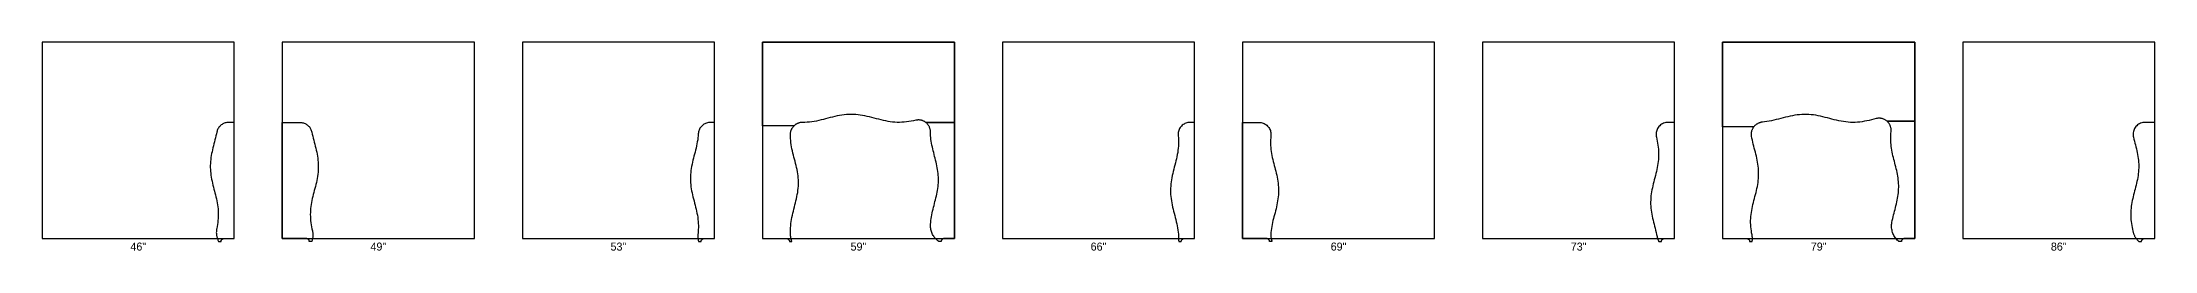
# Model space of a CAD drawing. Header units: inches. Extents: x 0 to 1008, y -3 to 49.
# Drawn here: x 480 to 1008, y -3 to 49 of the extents above; entities that cross this region are included whole.
import ezdxf
from ezdxf.enums import TextEntityAlignment as Align

# ---------------------------------------------------------------- set-up
doc = ezdxf.new("R2010")
doc.units = ezdxf.units.IN

msp = doc.modelspace()

# ---------------------------------------------------------------- linework, layer by layer
at = {"layer": 'PANTRY_OUTLINE', "color": 8}
for points in [[(480, 0), (528, 0), (528, 49), (480, 49), (480, 0)], [(540, 0), (588, 0), (588, 49), (540, 49), (540, 0)], [(600, 0), (648, 0), (648, 49), (600, 49), (600, 0)], [(660, 0), (708, 0), (708, 49), (660, 49), (660, 0)], [(720, 0), (768, 0), (768, 49), (720, 49), (720, 0)], [(780, 0), (828, 0), (828, 49), (780, 49), (780, 0)], [(840, 0), (888, 0), (888, 49), (840, 49), (840, 0)], [(900, 0), (948, 0), (948, 49), (900, 49), (900, 0)], [(960, 0), (1008, 0), (1008, 49), (960, 49), (960, 0)]]:
    msp.add_lwpolyline(points, dxfattribs=at)
at = {"layer": 'SHELF_BACK', "color": 3}
for points in [[(660, 49), (708, 49), (708, 28.96), (700.86, 28.96), (700.86, 28.96), (700.75, 29.05), (700.63, 29.13), (700.51, 29.2), (700.39, 29.27), (700.26, 29.33), (700.13, 29.39), (700, 29.44), (699.86, 29.48), (699.73, 29.52), (699.59, 29.55), (699.45, 29.58), (699.31, 29.59), (699.17, 29.61), (699.03, 29.61), (698.88, 29.61), (698.74, 29.6), (698.6, 29.58), (698.46, 29.56), (698.32, 29.53), (698.32, 29.53), (697.75, 29.41), (697.17, 29.29), (696.59, 29.19), (696.01, 29.11), (695.44, 29.05), (694.86, 29.02), (694.28, 29), (693.7, 29.01), (693.13, 29.04), (692.55, 29.09), (691.97, 29.16), (691.39, 29.25), (690.82, 29.36), (690.24, 29.49), (689.66, 29.62), (689.09, 29.77), (688.51, 29.91), (687.93, 30.07), (687.35, 30.21), (686.78, 30.36), (686.2, 30.5), (685.62, 30.62), (685.04, 30.73), (684.47, 30.83), (683.89, 30.9), (683.31, 30.96), (682.73, 30.99), (682.16, 31), (681.58, 30.99), (681, 30.95), (680.42, 30.9), (679.85, 30.82), (679.27, 30.72), (678.69, 30.61), (678.11, 30.49), (677.54, 30.35), (676.96, 30.2), (676.38, 30.05), (675.8, 29.9), (675.23, 29.75), (674.65, 29.61), (674.07, 29.48), (673.5, 29.35), (672.92, 29.25), (672.34, 29.16), (671.76, 29.08), (671.19, 29.03), (670.61, 29.01), (670.03, 29), (670.03, 29), (669.91, 29), (669.78, 28.99), (669.66, 28.98), (669.54, 28.96), (669.41, 28.94), (669.29, 28.92), (669.17, 28.88), (669.05, 28.85), (668.94, 28.81), (668.82, 28.76), (668.71, 28.71), (668.6, 28.65), (668.49, 28.59), (668.38, 28.53), (668.28, 28.46), (668.18, 28.39), (668.08, 28.31), (667.99, 28.23), (667.9, 28.14), (660, 28.14), (660, 49)], [(900, 49), (948, 49), (948, 29.3), (941.08, 29.3), (941.08, 29.3), (940.97, 29.4), (940.84, 29.49), (940.71, 29.57), (940.58, 29.65), (940.45, 29.72), (940.31, 29.79), (940.17, 29.84), (940.02, 29.89), (939.87, 29.94), (939.73, 29.97), (939.57, 30), (939.42, 30.02), (939.27, 30.03), (939.12, 30.03), (938.96, 30.03), (938.81, 30.02), (938.66, 30), (938.51, 29.97), (938.36, 29.94), (938.36, 29.94), (937.78, 29.78), (937.2, 29.64), (936.62, 29.5), (936.04, 29.38), (935.46, 29.27), (934.88, 29.17), (934.3, 29.1), (933.72, 29.04), (933.14, 29.01), (932.56, 29), (931.98, 29.01), (931.4, 29.05), (930.82, 29.11), (930.23, 29.19), (929.65, 29.28), (929.07, 29.4), (928.49, 29.53), (927.91, 29.66), (927.33, 29.81), (926.75, 29.96), (926.17, 30.11), (925.59, 30.26), (925.01, 30.41), (924.43, 30.54), (923.85, 30.66), (923.27, 30.77), (922.69, 30.86), (922.11, 30.92), (921.53, 30.97), (920.95, 31), (920.37, 31), (919.79, 30.98), (919.21, 30.93), (918.63, 30.87), (918.05, 30.78), (917.47, 30.68), (916.89, 30.56), (916.31, 30.43), (915.73, 30.29), (915.15, 30.14), (914.56, 29.99), (913.98, 29.84), (913.4, 29.69), (912.82, 29.55), (912.24, 29.42), (911.66, 29.3), (911.08, 29.2), (910.5, 29.12), (909.92, 29.06), (909.92, 29.06), (909.79, 29.04), (909.66, 29.02), (909.54, 29), (909.41, 28.97), (909.29, 28.93), (909.16, 28.89), (909.04, 28.84), (908.92, 28.79), (908.81, 28.73), (908.69, 28.67), (908.58, 28.6), (908.47, 28.53), (908.37, 28.46), (908.26, 28.37), (908.17, 28.29), (908.07, 28.2), (907.98, 28.11), (907.9, 28.01), (907.81, 27.91), (900, 27.91), (900, 49)]]:
    msp.add_lwpolyline(points, close=True, dxfattribs=at)
at = {"layer": 'SHELF_LEFT', "color": 5}
for points in [[(540, 0), (540, 29), (544.43, 29), (544.43, 29), (544.65, 28.99), (544.86, 28.97), (545.08, 28.93), (545.28, 28.88), (545.49, 28.81), (545.69, 28.72), (545.88, 28.63), (546.07, 28.51), (546.24, 28.39), (546.41, 28.25), (546.57, 28.1), (546.72, 27.95), (546.85, 27.78), (546.97, 27.6), (547.08, 27.41), (547.17, 27.22), (547.25, 27.01), (547.32, 26.81), (547.37, 26.6), (547.37, 26.6), (547.48, 26.1), (547.6, 25.59), (547.72, 25.09), (547.85, 24.59), (547.98, 24.08), (548.11, 23.58), (548.24, 23.08), (548.36, 22.57), (548.48, 22.07), (548.59, 21.57), (548.69, 21.07), (548.78, 20.56), (548.86, 20.06), (548.92, 19.56), (548.96, 19.05), (548.99, 18.55), (549, 18.05), (548.99, 17.55), (548.97, 17.04), (548.93, 16.54), (548.87, 16.04), (548.8, 15.53), (548.71, 15.03), (548.61, 14.53), (548.51, 14.03), (548.39, 13.52), (548.26, 13.02), (548.13, 12.52), (548, 12.01), (547.87, 11.51), (547.74, 11.01), (547.62, 10.5), (547.5, 10), (547.39, 9.5), (547.29, 9), (547.21, 8.49), (547.13, 7.99), (547.07, 7.49), (547.03, 6.98), (547.01, 6.48), (547, 5.98), (547.01, 5.48), (547.04, 4.97), (547.08, 4.47), (547.14, 3.97), (547.21, 3.46), (547.3, 2.96), (547.4, 2.46), (547.51, 1.96), (547.51, 1.96), (547.54, 1.81), (547.57, 1.67), (547.59, 1.53), (547.61, 1.39), (547.62, 1.24), (547.63, 1.1), (547.63, 0.95), (547.64, 0.81), (547.63, 0.67), (547.63, 0.52), (547.61, 0.38), (547.6, 0.23), (547.58, 0.09), (547.55, -0.05), (547.53, -0.19), (547.5, -0.33), (547.46, -0.47), (547.42, -0.61), (547.38, -0.75), (546.75, -0.75), (546.75, -0.75), (546.75, -0.67), (546.73, -0.58), (546.71, -0.5), (546.68, -0.42), (546.64, -0.35), (546.59, -0.28), (546.53, -0.22), (546.47, -0.16), (546.4, -0.11), (546.33, -0.07), (546.25, -0.04), (546.17, -0.02), (546.08, 0), (546, 0), (540, 0)], [(660, 0), (666, 0), (666, 0), (666.08, 0), (666.17, -0.02), (666.25, -0.04), (666.33, -0.07), (666.4, -0.11), (666.47, -0.16), (666.53, -0.22), (666.59, -0.28), (666.64, -0.35), (666.68, -0.42), (666.71, -0.5), (666.73, -0.58), (666.75, -0.67), (666.75, -0.75), (667.38, -0.75), (667.38, -0.75), (667.35, -0.68), (667.32, -0.61), (667.3, -0.54), (667.28, -0.47), (667.25, -0.4), (667.23, -0.32), (667.21, -0.25), (667.19, -0.18), (667.17, -0.11), (667.16, -0.03), (667.14, 0.04), (667.13, 0.11), (667.11, 0.19), (667.1, 0.26), (667.09, 0.34), (667.08, 0.41), (667.07, 0.48), (667.06, 0.56), (667.05, 0.63), (667.05, 0.63), (667.02, 1.15), (667, 1.67), (667, 2.19), (667.02, 2.71), (667.06, 3.22), (667.11, 3.74), (667.18, 4.26), (667.27, 4.78), (667.37, 5.3), (667.48, 5.82), (667.6, 6.33), (667.73, 6.85), (667.86, 7.37), (668, 7.89), (668.13, 8.41), (668.26, 8.92), (668.39, 9.44), (668.51, 9.96), (668.62, 10.48), (668.72, 11), (668.81, 11.52), (668.88, 12.03), (668.94, 12.55), (668.98, 13.07), (669, 13.59), (669, 14.11), (668.98, 14.63), (668.95, 15.14), (668.9, 15.66), (668.83, 16.18), (668.74, 16.7), (668.65, 17.22), (668.54, 17.73), (668.42, 18.25), (668.29, 18.77), (668.16, 19.29), (668.02, 19.81), (667.89, 20.33), (667.76, 20.84), (667.63, 21.36), (667.5, 21.88), (667.39, 22.4), (667.29, 22.92), (667.2, 23.44), (667.13, 23.95), (667.07, 24.47), (667.03, 24.99), (667.01, 25.51), (667, 26.03), (667, 26.03), (667, 26.15), (667.01, 26.27), (667.03, 26.4), (667.05, 26.52), (667.07, 26.64), (667.1, 26.76), (667.13, 26.88), (667.17, 27), (667.22, 27.12), (667.26, 27.23), (667.32, 27.34), (667.38, 27.45), (667.44, 27.56), (667.5, 27.66), (667.57, 27.77), (667.65, 27.87), (667.73, 27.96), (667.81, 28.05), (667.9, 28.14), (660, 28.14), (660, 0)], [(780, 0), (780, 29), (784.11, 29), (784.11, 29), (784.38, 28.99), (784.64, 28.95), (784.9, 28.89), (785.15, 28.81), (785.4, 28.71), (785.63, 28.59), (785.85, 28.44), (786.06, 28.28), (786.26, 28.1), (786.43, 27.9), (786.59, 27.69), (786.73, 27.46), (786.85, 27.22), (786.95, 26.98), (787.02, 26.72), (787.08, 26.46), (787.11, 26.2), (787.11, 25.93), (787.09, 25.67), (787.09, 25.67), (787.05, 25.18), (787.02, 24.68), (787, 24.19), (787, 23.7), (787.02, 23.21), (787.06, 22.71), (787.11, 22.22), (787.17, 21.73), (787.25, 21.23), (787.34, 20.74), (787.44, 20.25), (787.56, 19.76), (787.68, 19.26), (787.8, 18.77), (787.93, 18.28), (788.06, 17.78), (788.18, 17.29), (788.31, 16.8), (788.43, 16.31), (788.54, 15.81), (788.65, 15.32), (788.74, 14.83), (788.82, 14.33), (788.89, 13.84), (788.94, 13.35), (788.97, 12.86), (789, 12.36), (789, 11.87), (788.99, 11.38), (788.96, 10.88), (788.91, 10.39), (788.85, 9.9), (788.78, 9.41), (788.69, 8.91), (788.59, 8.42), (788.48, 7.93), (788.37, 7.44), (788.24, 6.94), (788.12, 6.45), (787.99, 5.96), (787.86, 5.46), (787.73, 4.97), (787.61, 4.48), (787.5, 3.99), (787.39, 3.49), (787.29, 3), (787.21, 2.51), (787.14, 2.01), (787.08, 1.52), (787.08, 1.52), (787.07, 1.4), (787.06, 1.28), (787.05, 1.16), (787.05, 1.04), (787.05, 0.91), (787.06, 0.79), (787.06, 0.67), (787.07, 0.55), (787.09, 0.43), (787.1, 0.31), (787.12, 0.19), (787.14, 0.07), (787.17, -0.05), (787.2, -0.17), (787.23, -0.29), (787.26, -0.4), (787.29, -0.52), (787.33, -0.64), (787.38, -0.75), (786.75, -0.75), (786.75, -0.75), (786.75, -0.67), (786.73, -0.58), (786.71, -0.5), (786.68, -0.42), (786.64, -0.35), (786.59, -0.28), (786.53, -0.22), (786.47, -0.16), (786.4, -0.11), (786.33, -0.07), (786.25, -0.04), (786.17, -0.02), (786.08, 0), (786, 0), (780, 0)], [(900, 0), (906, 0), (906, 0), (906.08, 0), (906.17, -0.02), (906.25, -0.04), (906.33, -0.07), (906.4, -0.11), (906.47, -0.16), (906.53, -0.22), (906.59, -0.28), (906.64, -0.35), (906.68, -0.42), (906.71, -0.5), (906.73, -0.58), (906.75, -0.67), (906.75, -0.75), (907.38, -0.75), (907.38, -0.75), (907.39, -0.66), (907.4, -0.57), (907.41, -0.48), (907.42, -0.39), (907.42, -0.3), (907.43, -0.21), (907.43, -0.12), (907.43, -0.03), (907.43, 0.06), (907.43, 0.15), (907.43, 0.24), (907.42, 0.33), (907.41, 0.42), (907.4, 0.51), (907.39, 0.6), (907.38, 0.69), (907.37, 0.78), (907.35, 0.87), (907.34, 0.96), (907.34, 0.96), (907.25, 1.46), (907.17, 1.97), (907.1, 2.47), (907.05, 2.97), (907.02, 3.47), (907, 3.98), (907, 4.48), (907.02, 4.98), (907.06, 5.48), (907.11, 5.99), (907.17, 6.49), (907.26, 6.99), (907.35, 7.49), (907.45, 8), (907.57, 8.5), (907.69, 9), (907.82, 9.5), (907.95, 10.01), (908.08, 10.51), (908.21, 11.01), (908.34, 11.51), (908.46, 12.01), (908.57, 12.52), (908.67, 13.02), (908.76, 13.52), (908.84, 14.02), (908.91, 14.53), (908.95, 15.03), (908.98, 15.53), (909, 16.03), (909, 16.54), (908.98, 17.04), (908.94, 17.54), (908.89, 18.04), (908.82, 18.55), (908.73, 19.05), (908.64, 19.55), (908.53, 20.05), (908.42, 20.56), (908.29, 21.06), (908.17, 21.56), (908.04, 22.06), (907.9, 22.57), (907.77, 23.07), (907.65, 23.57), (907.53, 24.07), (907.42, 24.57), (907.32, 25.08), (907.23, 25.58), (907.23, 25.58), (907.21, 25.71), (907.19, 25.84), (907.19, 25.97), (907.19, 26.1), (907.19, 26.23), (907.2, 26.36), (907.21, 26.49), (907.24, 26.61), (907.26, 26.74), (907.29, 26.87), (907.33, 26.99), (907.37, 27.12), (907.42, 27.24), (907.47, 27.35), (907.53, 27.47), (907.6, 27.58), (907.66, 27.7), (907.74, 27.8), (907.81, 27.91), (900, 27.91), (900, 0)]]:
    msp.add_lwpolyline(points, close=True, dxfattribs=at)
at = {"layer": 'SHELF_RIGHT', "color": 1}
for points in [[(528, 0), (528, 29), (526.57, 29), (526.57, 29), (526.35, 28.99), (526.14, 28.97), (525.92, 28.93), (525.72, 28.88), (525.51, 28.81), (525.31, 28.72), (525.12, 28.63), (524.93, 28.51), (524.76, 28.39), (524.59, 28.25), (524.43, 28.1), (524.28, 27.95), (524.15, 27.78), (524.03, 27.6), (523.92, 27.41), (523.83, 27.22), (523.75, 27.01), (523.68, 26.81), (523.63, 26.6), (523.63, 26.6), (523.52, 26.11), (523.41, 25.62), (523.29, 25.13), (523.17, 24.63), (523.04, 24.14), (522.91, 23.65), (522.78, 23.16), (522.66, 22.67), (522.54, 22.18), (522.43, 21.69), (522.33, 21.2), (522.24, 20.71), (522.16, 20.21), (522.1, 19.72), (522.05, 19.23), (522.02, 18.74), (522, 18.25), (522, 17.76), (522.02, 17.27), (522.05, 16.78), (522.1, 16.29), (522.16, 15.8), (522.24, 15.3), (522.33, 14.81), (522.43, 14.32), (522.54, 13.83), (522.66, 13.34), (522.78, 12.85), (522.91, 12.36), (523.03, 11.87), (523.16, 11.38), (523.29, 10.88), (523.41, 10.39), (523.52, 9.9), (523.63, 9.41), (523.72, 8.92), (523.8, 8.43), (523.87, 7.94), (523.93, 7.45), (523.97, 6.96), (523.99, 6.47), (524, 5.97), (523.99, 5.48), (523.97, 4.99), (523.92, 4.5), (523.87, 4.01), (523.8, 3.52), (523.71, 3.03), (523.62, 2.54), (523.62, 2.54), (523.58, 2.36), (523.56, 2.19), (523.54, 2.01), (523.52, 1.83), (523.52, 1.65), (523.51, 1.48), (523.52, 1.3), (523.53, 1.12), (523.55, 0.94), (523.57, 0.77), (523.6, 0.59), (523.64, 0.42), (523.68, 0.25), (523.73, 0.07), (523.78, -0.1), (523.85, -0.26), (523.91, -0.43), (523.98, -0.59), (524.06, -0.75), (524.69, -0.75), (524.69, -0.75), (524.69, -0.67), (524.71, -0.58), (524.73, -0.5), (524.76, -0.42), (524.8, -0.35), (524.85, -0.28), (524.91, -0.22), (524.97, -0.16), (525.04, -0.11), (525.11, -0.07), (525.19, -0.04), (525.27, -0.02), (525.35, 0), (525.44, 0), (528, 0)], [(648, 0), (648, 29), (646.97, 29), (646.97, 29), (646.73, 28.99), (646.5, 28.96), (646.26, 28.91), (646.03, 28.85), (645.81, 28.76), (645.59, 28.66), (645.38, 28.55), (645.19, 28.41), (645, 28.26), (644.83, 28.1), (644.67, 27.92), (644.52, 27.73), (644.39, 27.53), (644.28, 27.32), (644.18, 27.1), (644.1, 26.87), (644.04, 26.64), (644, 26.41), (643.98, 26.17), (643.98, 26.17), (643.94, 25.66), (643.89, 25.15), (643.82, 24.64), (643.73, 24.13), (643.63, 23.62), (643.53, 23.12), (643.41, 22.61), (643.28, 22.1), (643.15, 21.59), (643.02, 21.08), (642.89, 20.57), (642.76, 20.06), (642.63, 19.55), (642.51, 19.04), (642.4, 18.54), (642.3, 18.03), (642.21, 17.52), (642.14, 17.01), (642.08, 16.5), (642.03, 15.99), (642.01, 15.48), (642, 14.97), (642.01, 14.46), (642.04, 13.96), (642.08, 13.45), (642.14, 12.94), (642.22, 12.43), (642.31, 11.92), (642.41, 11.41), (642.52, 10.9), (642.64, 10.39), (642.77, 9.89), (642.9, 9.38), (643.03, 8.87), (643.17, 8.36), (643.3, 7.85), (643.42, 7.34), (643.54, 6.83), (643.64, 6.32), (643.74, 5.81), (643.82, 5.31), (643.89, 4.8), (643.94, 4.29), (643.98, 3.78), (644, 3.27), (644, 2.76), (643.98, 2.25), (643.95, 1.74), (643.9, 1.23), (643.9, 1.23), (643.88, 1.13), (643.87, 1.02), (643.87, 0.92), (643.86, 0.81), (643.86, 0.71), (643.86, 0.6), (643.86, 0.5), (643.87, 0.39), (643.87, 0.29), (643.88, 0.18), (643.89, 0.08), (643.91, -0.03), (643.92, -0.13), (643.94, -0.24), (643.96, -0.34), (643.98, -0.44), (644.01, -0.55), (644.03, -0.65), (644.06, -0.75), (644.69, -0.75), (644.69, -0.75), (644.69, -0.67), (644.71, -0.58), (644.73, -0.5), (644.76, -0.42), (644.8, -0.35), (644.85, -0.28), (644.91, -0.22), (644.97, -0.16), (645.04, -0.11), (645.11, -0.07), (645.19, -0.04), (645.27, -0.02), (645.35, 0), (645.44, 0), (648, 0)], [(708, 0), (705.44, 0), (705.44, 0), (705.35, 0), (705.27, -0.02), (705.19, -0.04), (705.11, -0.07), (705.04, -0.11), (704.97, -0.16), (704.91, -0.22), (704.85, -0.28), (704.8, -0.35), (704.76, -0.42), (704.73, -0.5), (704.71, -0.58), (704.69, -0.67), (704.69, -0.75), (704.06, -0.75), (704.06, -0.75), (703.86, -0.59), (703.66, -0.42), (703.47, -0.24), (703.29, -0.05), (703.12, 0.15), (702.96, 0.36), (702.81, 0.58), (702.68, 0.8), (702.55, 1.03), (702.44, 1.27), (702.34, 1.51), (702.25, 1.76), (702.18, 2.01), (702.12, 2.27), (702.07, 2.53), (702.04, 2.79), (702.02, 3.05), (702.02, 3.31), (702.02, 3.57), (702.02, 3.57), (702.06, 4.04), (702.11, 4.52), (702.17, 4.99), (702.25, 5.46), (702.33, 5.93), (702.43, 6.4), (702.53, 6.87), (702.65, 7.34), (702.76, 7.81), (702.89, 8.28), (703.01, 8.75), (703.13, 9.22), (703.25, 9.69), (703.37, 10.16), (703.48, 10.63), (703.58, 11.1), (703.68, 11.57), (703.76, 12.04), (703.84, 12.51), (703.9, 12.98), (703.95, 13.45), (703.98, 13.93), (704, 14.4), (704, 14.87), (703.99, 15.34), (703.96, 15.81), (703.92, 16.28), (703.86, 16.75), (703.79, 17.22), (703.71, 17.69), (703.62, 18.16), (703.52, 18.63), (703.41, 19.1), (703.3, 19.57), (703.18, 20.04), (703.05, 20.51), (702.93, 20.98), (702.81, 21.45), (702.69, 21.92), (702.58, 22.39), (702.47, 22.86), (702.37, 23.34), (702.28, 23.81), (702.2, 24.28), (702.13, 24.75), (702.08, 25.22), (702.04, 25.69), (702.01, 26.16), (702, 26.63), (702, 26.63), (702, 26.77), (701.99, 26.91), (701.97, 27.05), (701.94, 27.19), (701.91, 27.33), (701.88, 27.47), (701.83, 27.6), (701.78, 27.73), (701.73, 27.86), (701.66, 27.99), (701.6, 28.11), (701.52, 28.23), (701.44, 28.35), (701.36, 28.46), (701.27, 28.57), (701.17, 28.68), (701.07, 28.78), (700.97, 28.87), (700.86, 28.96), (708, 28.96), (708, 0)], [(768, 0), (768, 29), (766.89, 29), (766.89, 29), (766.62, 28.99), (766.36, 28.95), (766.1, 28.89), (765.85, 28.81), (765.6, 28.71), (765.37, 28.59), (765.15, 28.44), (764.94, 28.28), (764.74, 28.1), (764.57, 27.9), (764.41, 27.69), (764.27, 27.46), (764.15, 27.22), (764.05, 26.98), (763.98, 26.72), (763.92, 26.46), (763.89, 26.2), (763.89, 25.93), (763.91, 25.67), (763.91, 25.67), (763.96, 25.15), (763.99, 24.62), (764, 24.1), (763.99, 23.58), (763.97, 23.05), (763.93, 22.53), (763.87, 22.01), (763.79, 21.48), (763.7, 20.96), (763.6, 20.44), (763.48, 19.91), (763.36, 19.39), (763.22, 18.87), (763.09, 18.34), (762.95, 17.82), (762.82, 17.3), (762.68, 16.77), (762.56, 16.25), (762.44, 15.73), (762.33, 15.2), (762.24, 14.68), (762.16, 14.16), (762.09, 13.63), (762.04, 13.11), (762.01, 12.59), (762, 12.06), (762.01, 11.54), (762.03, 11.02), (762.08, 10.49), (762.14, 9.97), (762.22, 9.45), (762.31, 8.92), (762.41, 8.4), (762.53, 7.88), (762.65, 7.35), (762.78, 6.83), (762.92, 6.31), (763.06, 5.78), (763.19, 5.26), (763.32, 4.74), (763.45, 4.21), (763.57, 3.69), (763.68, 3.17), (763.77, 2.64), (763.85, 2.12), (763.91, 1.6), (763.96, 1.08), (763.99, 0.55), (764, 0.03), (764, 0.03), (764, -0.01), (764, -0.05), (764, -0.09), (764, -0.14), (764, -0.18), (764.01, -0.22), (764.01, -0.26), (764.01, -0.3), (764.01, -0.34), (764.02, -0.38), (764.02, -0.42), (764.03, -0.46), (764.03, -0.51), (764.03, -0.55), (764.04, -0.59), (764.04, -0.63), (764.05, -0.67), (764.06, -0.71), (764.06, -0.75), (764.69, -0.75), (764.69, -0.75), (764.69, -0.67), (764.71, -0.58), (764.73, -0.5), (764.76, -0.42), (764.8, -0.35), (764.85, -0.28), (764.91, -0.22), (764.97, -0.16), (765.04, -0.11), (765.11, -0.07), (765.19, -0.04), (765.27, -0.02), (765.35, 0), (765.44, 0), (768, 0)], [(888, 0), (888, 29), (886.35, 29), (886.35, 29), (886.06, 28.99), (885.78, 28.95), (885.51, 28.88), (885.24, 28.79), (884.98, 28.67), (884.73, 28.53), (884.5, 28.36), (884.28, 28.18), (884.09, 27.97), (883.91, 27.75), (883.75, 27.51), (883.62, 27.26), (883.52, 26.99), (883.44, 26.72), (883.38, 26.44), (883.35, 26.16), (883.35, 25.87), (883.38, 25.59), (883.43, 25.31), (883.43, 25.31), (883.54, 24.8), (883.65, 24.3), (883.74, 23.79), (883.83, 23.29), (883.89, 22.78), (883.94, 22.28), (883.98, 21.77), (884, 21.27), (884, 20.76), (883.98, 20.25), (883.95, 19.75), (883.9, 19.24), (883.83, 18.74), (883.75, 18.23), (883.65, 17.73), (883.55, 17.22), (883.43, 16.72), (883.31, 16.21), (883.18, 15.71), (883.05, 15.2), (882.92, 14.69), (882.79, 14.19), (882.66, 13.68), (882.54, 13.18), (882.43, 12.67), (882.32, 12.17), (882.23, 11.66), (882.16, 11.16), (882.09, 10.65), (882.04, 10.14), (882.01, 9.64), (882, 9.13), (882, 8.63), (882.03, 8.12), (882.06, 7.62), (882.12, 7.11), (882.19, 6.61), (882.27, 6.1), (882.37, 5.6), (882.48, 5.09), (882.6, 4.58), (882.72, 4.08), (882.85, 3.57), (882.98, 3.07), (883.11, 2.56), (883.24, 2.06), (883.37, 1.55), (883.49, 1.05), (883.6, 0.54), (883.6, 0.54), (883.62, 0.47), (883.63, 0.4), (883.65, 0.33), (883.67, 0.26), (883.69, 0.19), (883.71, 0.12), (883.73, 0.05), (883.75, -0.02), (883.77, -0.09), (883.8, -0.15), (883.82, -0.22), (883.85, -0.29), (883.88, -0.36), (883.91, -0.42), (883.94, -0.49), (883.97, -0.56), (884, -0.62), (884.03, -0.69), (884.06, -0.75), (884.69, -0.75), (884.69, -0.75), (884.69, -0.67), (884.71, -0.58), (884.73, -0.5), (884.76, -0.42), (884.8, -0.35), (884.85, -0.28), (884.91, -0.22), (884.97, -0.16), (885.04, -0.11), (885.11, -0.07), (885.19, -0.04), (885.27, -0.02), (885.35, 0), (885.44, 0), (888, 0)], [(948, 0), (945.44, 0), (945.44, 0), (945.35, 0), (945.27, -0.02), (945.19, -0.04), (945.11, -0.07), (945.04, -0.11), (944.97, -0.16), (944.91, -0.22), (944.85, -0.28), (944.8, -0.35), (944.76, -0.42), (944.73, -0.5), (944.71, -0.58), (944.69, -0.67), (944.69, -0.75), (944.06, -0.75), (944.06, -0.75), (943.85, -0.57), (943.65, -0.37), (943.45, -0.16), (943.27, 0.06), (943.11, 0.28), (942.95, 0.52), (942.81, 0.77), (942.69, 1.02), (942.57, 1.28), (942.48, 1.54), (942.4, 1.81), (942.33, 2.09), (942.28, 2.37), (942.24, 2.65), (942.22, 2.93), (942.22, 3.21), (942.23, 3.49), (942.26, 3.77), (942.31, 4.05), (942.31, 4.05), (942.4, 4.52), (942.5, 4.98), (942.61, 5.44), (942.72, 5.9), (942.84, 6.36), (942.96, 6.83), (943.08, 7.29), (943.2, 7.75), (943.32, 8.21), (943.43, 8.67), (943.54, 9.14), (943.63, 9.6), (943.72, 10.06), (943.8, 10.52), (943.87, 10.98), (943.92, 11.45), (943.96, 11.91), (943.99, 12.37), (944, 12.83), (944, 13.29), (943.98, 13.76), (943.95, 14.22), (943.9, 14.68), (943.84, 15.14), (943.77, 15.6), (943.69, 16.07), (943.6, 16.53), (943.5, 16.99), (943.39, 17.45), (943.27, 17.92), (943.16, 18.38), (943.04, 18.84), (942.92, 19.3), (942.8, 19.76), (942.68, 20.23), (942.57, 20.69), (942.46, 21.15), (942.36, 21.61), (942.28, 22.07), (942.2, 22.54), (942.13, 23), (942.08, 23.46), (942.04, 23.92), (942.01, 24.38), (942, 24.85), (942, 25.31), (942.02, 25.77), (942.05, 26.23), (942.1, 26.69), (942.1, 26.69), (942.11, 26.85), (942.12, 27), (942.12, 27.15), (942.11, 27.31), (942.09, 27.46), (942.06, 27.61), (942.03, 27.76), (941.99, 27.91), (941.94, 28.05), (941.88, 28.19), (941.82, 28.33), (941.75, 28.47), (941.68, 28.6), (941.59, 28.73), (941.5, 28.85), (941.41, 28.97), (941.3, 29.09), (941.2, 29.2), (941.08, 29.3), (948, 29.3), (948, 0)], [(1008, 0), (1008, 29), (1005.58, 29), (1005.58, 29), (1005.3, 28.99), (1005.01, 28.95), (1004.74, 28.88), (1004.47, 28.78), (1004.21, 28.66), (1003.96, 28.52), (1003.73, 28.36), (1003.51, 28.17), (1003.31, 27.96), (1003.14, 27.73), (1002.98, 27.49), (1002.85, 27.24), (1002.75, 26.97), (1002.67, 26.7), (1002.61, 26.42), (1002.59, 26.13), (1002.59, 25.85), (1002.62, 25.56), (1002.67, 25.28), (1002.67, 25.28), (1002.79, 24.8), (1002.92, 24.32), (1003.04, 23.84), (1003.17, 23.37), (1003.29, 22.89), (1003.4, 22.41), (1003.52, 21.93), (1003.62, 21.45), (1003.71, 20.97), (1003.79, 20.5), (1003.86, 20.02), (1003.92, 19.54), (1003.96, 19.06), (1003.99, 18.58), (1004, 18.1), (1004, 17.62), (1003.98, 17.15), (1003.94, 16.67), (1003.89, 16.19), (1003.83, 15.71), (1003.75, 15.23), (1003.66, 14.75), (1003.56, 14.28), (1003.45, 13.8), (1003.34, 13.32), (1003.22, 12.84), (1003.09, 12.36), (1002.97, 11.88), (1002.84, 11.4), (1002.72, 10.93), (1002.6, 10.45), (1002.49, 9.97), (1002.39, 9.49), (1002.3, 9.01), (1002.21, 8.53), (1002.14, 8.05), (1002.08, 7.58), (1002.04, 7.1), (1002.01, 6.62), (1002, 6.14), (1002, 5.66), (1002.02, 5.18), (1002.06, 4.71), (1002.11, 4.23), (1002.17, 3.75), (1002.24, 3.27), (1002.33, 2.79), (1002.43, 2.31), (1002.54, 1.83), (1002.54, 1.83), (1002.58, 1.68), (1002.62, 1.52), (1002.67, 1.37), (1002.72, 1.22), (1002.78, 1.07), (1002.84, 0.92), (1002.91, 0.78), (1002.98, 0.64), (1003.06, 0.49), (1003.14, 0.36), (1003.23, 0.22), (1003.32, 0.09), (1003.41, -0.04), (1003.51, -0.17), (1003.61, -0.29), (1003.72, -0.41), (1003.83, -0.53), (1003.95, -0.64), (1004.06, -0.75), (1004.69, -0.75), (1004.69, -0.75), (1004.69, -0.67), (1004.71, -0.58), (1004.73, -0.5), (1004.76, -0.42), (1004.8, -0.35), (1004.85, -0.28), (1004.91, -0.22), (1004.97, -0.16), (1005.04, -0.11), (1005.11, -0.07), (1005.19, -0.04), (1005.27, -0.02), (1005.35, 0), (1005.44, 0), (1008, 0)]]:
    msp.add_lwpolyline(points, close=True, dxfattribs=at)

# ---------------------------------------------------------------- texts
at = {"layer": 'LABELS'}
for s, p in [('46"', (504, -3)), ('49"', (564, -3)), ('53"', (624, -3)), ('59"', (684, -3)), ('66"', (744, -3)), ('69"', (804, -3)), ('73"', (864, -3)), ('79"', (924, -3)), ('86"', (984, -3))]:
    msp.add_text(s, height=2, dxfattribs=at).set_placement(p, align=Align.CENTER)

doc.saveas('drawing.dxf')
